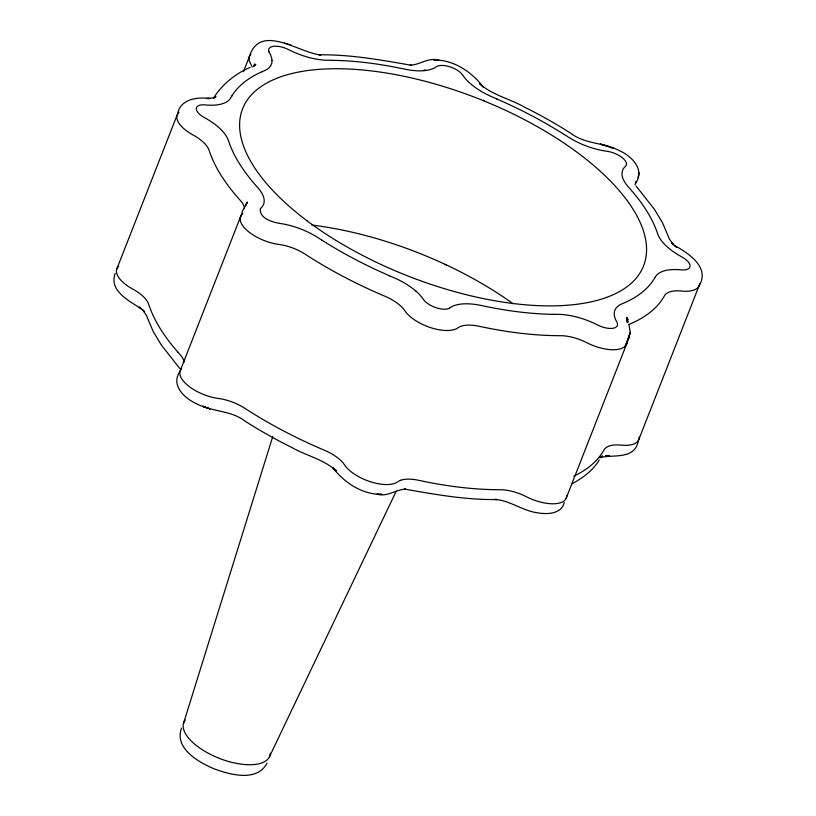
<?xml version="1.0" encoding="UTF-8"?>
<svg xmlns="http://www.w3.org/2000/svg" width="816" height="816" viewBox="0 0 816 816"><rect width="100%" height="100%" fill="white"/><g stroke="black" fill="none" stroke-linecap="round" stroke-linejoin="round"><path stroke-width="1.22" d="M635.766 182.876C645.364 169.289 631.013 155.601 619.007 150.491C603.758 142.382 584.929 144.228 570.904 133.355C555.88 123.716 540.284 114.974 524.3 107.049C509.725 98.665 492.242 95.146 479.614 83.64L483.307 86.986C471.464 71.737 453.757 59.67 433.745 59.976L438.794 60.17C428.441 57.089 420.016 64.882 410.152 65.209L411.376 65.27C380.827 59.996 350.064 54.325 318.883 54.835L320.861 54.917C299.207 53.152 260.141 22.409 249.41 56.539M638.01 177.704L639.142 172.91M626.963 322.187L627.892 318.944L627.392 320.994L626.81 317.393L627.688 322.289M183.457 723.547L272.789 436.448M115.219 273.442C108.467 290.884 129.744 301.124 141.658 309.091L139.291 307.112L144.667 311.773L142.443 309.743L146.339 315.231L153.204 331.5L161.293 344.964L179.755 368.475M245.82 205.54L246.575 203.357M240.343 217.515L243.127 209.814L247.36 202.072L246.33 204.377M626.739 343.699L630.309 332.438L629.024 325.064M181.55 728.147C173.951 748.16 198.39 762.083 213.537 768.601C229.602 774.639 256.816 782.381 266.965 763.266M698.802 286.304C710.685 267.526 688.582 253.317 674.312 245.31L676.688 247.289L671.252 242.638L673.486 244.667L669.446 239.159L662.602 222.952L654.524 209.477L636.041 185.956M564.284 502.544C561.561 513.743 547.975 514.519 538.56 512.958C523.148 511.265 510.5 500.545 495.016 499.443L496.985 499.525C465.814 500.014 435.04 494.414 404.501 489.09L405.725 489.141C395.862 489.355 387.488 497.24 377.145 494.21L382.153 494.363C362.161 494.731 344.362 482.735 332.54 467.446L336.223 470.801C323.646 459.245 306.173 455.756 291.608 447.382C275.614 439.457 260.018 430.726 244.994 421.087C230.989 410.193 212.211 411.968 196.931 403.961C185.028 398.749 170.197 385.366 179.969 371.555M116.831 268.913L177.194 114.872M243.454 71.726L249.492 56.324M180.203 370.77L240.577 216.719M566.222 498.148L626.668 343.924M638.806 439.569L699.169 285.518M638.438 440.354C634.97 460.326 613.418 454.043 599.831 457.694L602.534 455.95L600.647 457.664M177.613 113.995C180.234 98.726 197.727 96.778 210.283 98.563L206.672 98.501L213.506 97.849L216.016 96.676L213.323 98.41C222.003 84.599 235.039 73.787 250.135 67.391M269.402 756.86L396.239 491.171M253.756 66.412L255.051 63.974L253.49 66.004L255.836 64.546L253.429 65.994M655.197 277.165L655.472 276.685A44.431 19.686 21.4 0 1 655.88 276.073A46.288 20.512 21.4 0 1 664.683 270.728A46.226 20.482 21.4 0 1 666.794 270.249L669.059 269.882A47.144 20.89 21.4 0 1 679.412 269.719L681.544 269.912A14.045 6.222 21.4 0 0 682.237 269.953A15.422 6.834 21.4 0 0 690.081 266.24A15.422 6.834 21.4 0 0 683.267 257.744A14.127 6.253 21.4 0 0 682.247 257.162L680.167 256.01A47.144 20.89 21.4 0 1 670.181 249.359L668.049 247.585A46.247 20.492 21.4 0 1 666.07 245.8A46.288 20.512 21.4 0 1 658.339 235.549A44.431 19.686 21.4 0 1 657.829 234.263L656.962 231.734A230.489 102.122 21.4 0 0 630.523 189.383M655.013 277.481L654.361 278.593A230.489 102.122 21.4 0 1 624.22 302.889L621.608 303.991A44.36 19.655 21.4 0 0 620.364 304.582A46.288 20.512 21.4 0 0 614.295 312.548L614.224 314.058A47.155 20.89 21.4 0 0 616.131 320.698L616.855 322.014A14.515 6.436 21.4 0 1 617.171 322.667A15.433 6.834 21.4 0 1 612.918 328.297A15.433 6.834 21.4 0 1 598.658 325.533A13.648 6.049 21.4 0 1 597.934 325.176L595.772 324.085A47.155 20.89 21.4 0 0 583.695 319.107L580.604 318.118A46.247 20.492 21.4 0 0 577.504 317.23A46.277 20.502 21.4 0 0 559.817 314.405A47.318 20.961 21.4 0 0 558.134 314.374L554.503 314.354M231.856 95.982L230.367 98.501A46.41 20.563 21.4 0 1 221.738 103.958A46.165 20.451 21.4 0 1 207.121 105.07L204.286 104.836A15.188 6.732 21.4 0 0 196.33 108.467A15.188 6.732 21.4 0 0 203.255 116.963A14.535 6.446 21.4 0 0 204.306 117.535L206.377 118.697A46.145 20.441 21.4 0 1 216.271 125.378L218.392 127.153A46.216 20.471 21.4 0 1 220.34 128.938A46.41 20.563 21.4 0 1 227.909 139.179A44.023 19.502 21.4 0 1 228.388 140.454L229.255 142.984A230.581 102.163 21.4 0 0 255.745 185.344L257.948 187.823A46.94 20.798 21.4 0 1 258.917 188.955A46.257 20.492 21.4 0 1 264.088 199.318A46.277 20.502 21.4 0 1 264.19 200.889L264.098 202.297A47.114 20.879 21.4 0 1 261.477 207.58L260.63 208.386A13.076 5.794 21.4 0 0 260.375 208.682C259.009 218.443 272.901 222.503 280.979 223.594A46.104 20.431 21.4 0 1 293.179 226.389L296.269 227.368A46.288 20.512 21.4 0 1 316.108 236.477A44.135 19.553 21.4 0 1 318.016 237.67L321.851 240.139M599.25 460.01C592.855 470.618 582.563 478.084 571.873 483.908M242.301 214.231L242.536 214.016A23.644 10.475 21.4 0 0 242.76 213.802M449.361 308.193L450.769 307.255A47.124 20.879 21.4 0 1 458.041 304.531M262.038 71.706L264.445 70.696A46.461 20.584 21.4 0 0 271.667 63.475M628.687 324.513L631.462 323.35A246.034 109.007 21.4 0 0 663.337 297.646L664.948 294.994A30.926 13.699 21.4 0 1 676.474 290.843A30.733 13.617 21.4 0 1 679.861 290.924L680.595 290.975A21.583 9.557 21.4 0 1 681.156 291.026L682.288 291.128A30.773 13.637 21.4 0 0 699.577 283.621M458.062 304.541L460.306 304.164A46.237 20.492 21.4 0 1 462.692 303.919A46.318 20.522 21.4 0 1 478.604 304.96A44.227 19.594 21.4 0 1 480.869 305.398L485.428 306.367A230.479 102.122 21.4 0 0 554.492 314.354M331.826 60.282L327.859 60.262A44.829 19.859 21.4 0 1 326.512 60.231A46.328 20.522 21.4 0 1 308.846 57.457A46.216 20.471 21.4 0 1 305.755 56.569L302.654 55.57A46.104 20.431 21.4 0 1 290.578 50.623L288.772 49.725A18.095 8.017 21.4 0 0 287.681 49.184A15.443 6.844 21.4 0 0 273.401 46.318A15.443 6.844 21.4 0 0 268.964 51.877M290.822 44.951L284.529 43.024M496.944 98.96L492.425 97.033A44.86 19.87 21.4 0 1 490.936 96.38A46.318 20.522 21.4 0 1 474.718 87.067A46.267 20.502 21.4 0 1 472.444 85.323L470.322 83.558A46.114 20.431 21.4 0 1 463.59 76.367L462.815 75.245A17.432 7.721 21.4 0 0 462.325 74.582M389.405 275.737L393.536 277.501A47.165 20.9 21.4 0 1 395.403 278.327A46.267 20.502 21.4 0 1 411.59 287.66A46.339 20.533 21.4 0 1 413.855 289.394L415.966 291.169M564.478 134.579L567.987 136.843A46.532 20.614 21.4 0 0 586.99 146.248A46.216 20.482 21.4 0 0 590.08 147.319L593.171 148.298A47.144 20.89 21.4 0 0 605.37 151.062L607.573 151.378A13.658 6.049 21.4 0 1 608.685 151.572A15.433 6.834 21.4 0 1 622.649 157.988A15.433 6.834 21.4 0 1 625.801 166.036A18.472 8.191 21.4 0 1 625.28 166.505L624.648 167.117A46.104 20.431 21.4 0 0 622.088 172.319L621.986 173.828A46.226 20.482 21.4 0 0 622.108 175.399A46.308 20.512 21.4 0 0 627.351 185.773A44.798 19.849 21.4 0 0 628.116 186.67L630.125 188.935M177.674 351.9L181.019 355.715A30.906 13.688 21.4 0 1 184.171 362.11M628.167 322.106L627.127 319.75L627.514 321.626M271.963 60.496L271.912 61.924A46.216 20.482 21.4 0 1 271.626 63.454M389.548 275.777A230.479 102.122 21.4 0 1 322.004 240.19M449.422 308.224A15.433 6.834 21.4 0 1 436.509 307.856A15.433 6.834 21.4 0 1 423.932 300.145A13.342 5.906 21.4 0 1 423.596 299.696L422.668 298.36A47.134 20.879 21.4 0 0 415.987 291.169M231.856 96.043A230.581 102.163 21.4 0 1 262.038 71.767M331.755 60.343A230.581 102.163 21.4 0 1 400.87 68.36L405.093 69.187A46.471 20.594 21.4 0 0 423.647 70.727A46.298 20.512 21.4 0 0 426.003 70.451L428.237 70.064A47.144 20.89 21.4 0 0 435.489 67.32L436.529 66.616A13.362 5.916 21.4 0 1 437.111 66.29A15.443 6.844 21.4 0 1 450.065 66.892A15.443 6.844 21.4 0 1 462.386 74.582M496.781 98.991A230.581 102.163 21.4 0 1 564.346 134.62M271.993 60.506A47.134 20.89 21.4 0 0 270.025 53.856L269.29 52.53A13.158 5.834 21.4 0 1 268.994 51.887M311.824 225.063A215.322 95.401 21.4 0 1 513.121 303.736M639.214 437.06A30.773 13.637 21.4 0 1 621.925 445.189L620.792 445.077A21.583 9.557 21.4 0 0 620.231 445.026L619.487 444.975A30.733 13.617 21.4 0 0 616.121 444.914A30.926 13.699 21.4 0 0 604.585 449.045L602.963 451.697A246.034 109.007 21.4 0 1 573.77 476.177M444.934 264.333A246.034 109.007 21.4 0 1 446.495 265.047M118.646 266.363A30.508 13.515 21.4 0 0 122.38 281.734A30.376 13.454 21.4 0 0 132.416 288.895L133.324 289.394A25.867 11.465 21.4 0 1 134.048 289.802L134.762 290.221A30.763 13.627 21.4 0 1 137.986 292.291A30.906 13.699 21.4 0 1 148.41 303.521L149.654 307.091A246.095 109.038 21.4 0 0 177.674 351.9M181.427 368.791A30.753 13.627 21.4 0 0 188.149 385.703A30.753 13.627 21.4 0 0 217.974 398.412L218.943 398.545A23.154 10.261 21.4 0 1 219.718 398.657L220.504 398.779A30.712 13.607 21.4 0 1 224.308 399.554A30.937 13.709 21.4 0 1 243.199 407.245L248.635 410.723A246.024 109.007 21.4 0 0 320.086 448.372L326.431 451.115A30.906 13.699 21.4 0 1 341.863 461.57A30.743 13.627 21.4 0 1 343.781 463.835L344.128 464.314A22.542 9.986 21.4 0 1 344.372 464.661L344.852 465.375A30.773 13.637 21.4 0 0 370.699 481.817A30.773 13.637 21.4 0 0 397.351 482.062L397.79 481.736A23.195 10.271 21.4 0 1 398.157 481.481L398.555 481.246A30.712 13.607 21.4 0 1 400.687 480.287M400.656 480.277A30.926 13.709 21.4 0 1 416.762 479.92L423.178 481.256A246.034 109.007 21.4 0 0 496.25 489.702L501.86 489.763A30.916 13.699 21.4 0 1 520.955 494.231A30.763 13.627 21.4 0 1 524.698 495.893L525.473 496.271A22.001 9.751 21.4 0 1 526.045 496.556L527.187 497.128A30.773 13.637 21.4 0 0 566.692 495.669M635.95 181.366A30.794 13.648 21.4 0 1 634.991 184.681M484.204 100.592A30.937 13.709 21.4 0 1 483.49 100.174M423.759 70.268A30.784 13.637 21.4 0 1 425.575 69.992M250.859 54.193A30.773 13.637 21.4 0 0 250.461 63.444L250.869 64.138A22.95 10.169 21.4 0 1 251.053 64.484L251.287 64.954A30.712 13.607 21.4 0 1 252.103 67.085M179.02 112.312A30.508 13.515 21.4 0 0 182.753 127.684A30.376 13.454 21.4 0 0 192.78 134.844L193.698 135.344A25.867 11.465 21.4 0 1 194.422 135.762L195.136 136.18A30.763 13.627 21.4 0 1 198.349 138.241A30.906 13.699 21.4 0 1 208.784 149.471L210.028 153.041A246.095 109.038 21.4 0 0 238.037 197.849L241.383 201.664A30.906 13.688 21.4 0 1 244.535 208.06M242.077 214.455A30.753 13.627 21.4 0 0 248.227 231.428A30.753 13.627 21.4 0 0 278.338 244.361L279.307 244.494A23.154 10.261 21.4 0 1 280.092 244.606L280.877 244.739A30.712 13.607 21.4 0 1 284.682 245.514M284.682 245.494A30.937 13.709 21.4 0 1 303.572 253.205L309.009 256.673A246.034 109.007 21.4 0 0 380.491 294.331L386.804 297.065A30.906 13.699 21.4 0 1 402.237 307.53A30.743 13.627 21.4 0 1 404.144 309.794L404.491 310.264A22.542 9.986 21.4 0 1 404.746 310.621L405.226 311.324A30.773 13.637 21.4 0 0 431.072 327.777A30.773 13.637 21.4 0 0 457.725 328.012L458.153 327.685A23.195 10.271 21.4 0 1 458.531 327.44L458.918 327.206A30.712 13.607 21.4 0 1 461.05 326.247A30.926 13.709 21.4 0 1 477.125 325.88L483.551 327.206A246.034 109.007 21.4 0 0 556.604 335.662L562.234 335.723A30.916 13.699 21.4 0 1 581.318 340.19A30.763 13.627 21.4 0 1 585.072 341.853L585.837 342.22A22.001 9.751 21.4 0 1 586.408 342.506L587.551 343.087A30.773 13.637 21.4 0 0 627.065 341.618M270.351 753.229A46.135 20.441 21.4 0 1 219.504 758.431A46.135 20.441 21.4 0 1 185.212 720.059M630.309 332.438L625.25 346.137L629.452 336.263L628.218 339.476L630.309 332.438M609.256 455.991L605.656 455.991L609.256 455.991M607.043 145.901L600.433 144.075L613.255 148.216L606.084 145.564L607.043 145.901M209.824 408.836L202.756 406.225L209.824 408.836M306.847 220.646A215.322 95.401 21.4 0 0 642.09 269.209A215.322 95.401 21.4 0 0 380.327 72.094A215.322 95.401 21.4 0 0 306.847 220.646"/></g></svg>
